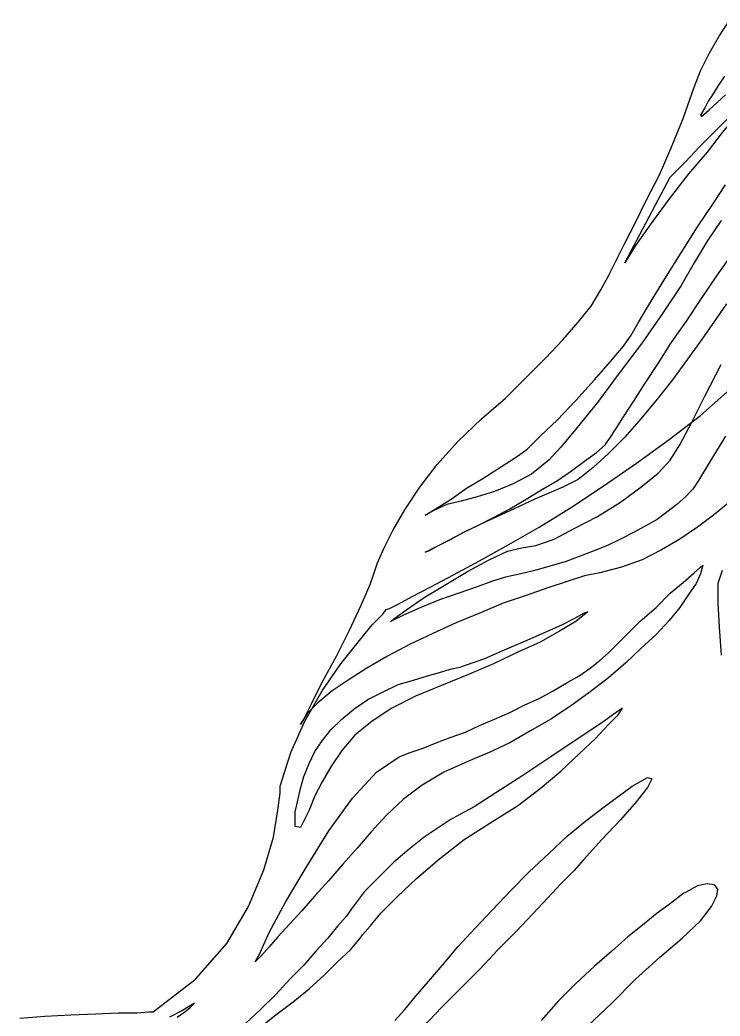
# Model space of a CAD drawing. Extents: x -27 to 49, y -117 to 57.
# Drawn here: x -11.17 to 0.95, y 36.13 to 53.37 of the extents above; entities that cross this region are included whole.
import ezdxf

# ---------------------------------------------------------------- set-up
doc = ezdxf.new("R2010")
doc.units = 0
doc.header["$LTSCALE"] = 25
doc.layers.add('1', color=7, linetype='CONTINUOUS')
doc.layers.add('7', color=7, linetype='CONTINUOUS')

msp = doc.modelspace()

# ---------------------------------------------------------------- linework, layer by layer
at = {"layer": '1', "linetype": 'CONTINUOUS'}
for points in [[(1.077, 45.001), (0.833, 44.794), (0.552, 44.588), (0.251, 44.382), (-0.068, 44.194), (-0.405, 44.025), (-0.762, 43.894), (-1.137, 43.8), (-1.4, 43.744), (-1.7, 43.65), (-2.038, 43.538), (-2.413, 43.406), (-2.807, 43.275), (-3.2, 43.106), (-3.614, 42.937), (-4.027, 42.749), (-4.42, 42.562), (-4.814, 42.356), (-5.171, 42.149), (-5.49, 41.943), (-5.771, 41.756), (-6.015, 41.549), (-6.202, 41.361), (-6.315, 41.174), (-6.259, 41.268), (-6.127, 41.53), (-5.94, 41.905), (-5.696, 42.356), (-5.471, 42.806), (-5.265, 43.237), (-5.114, 43.594), (-5.04, 43.8), (-4.983, 43.969), (-4.87, 44.232), (-4.721, 44.532), (-4.514, 44.888), (-4.251, 45.282), (-3.951, 45.676), (-3.595, 46.07), (-3.182, 46.464), (-2.769, 46.82), (-2.413, 47.177), (-2.075, 47.514), (-1.775, 47.833), (-1.513, 48.134), (-1.288, 48.415), (-1.118, 48.696), (-0.987, 48.941), (-0.856, 49.203), (-0.706, 49.503), (-0.518, 49.86), (-0.331, 50.253), (-0.105, 50.685), (0.101, 51.154), (0.307, 51.661), (0.495, 52.205), (0.608, 52.486), (0.758, 52.787), (0.927, 53.086), (1.114, 53.368)], [(1.02, 52.392), (0.907, 52.223), (0.814, 52.073), (0.739, 51.961), (0.682, 51.848), (0.608, 51.717), (0.626, 51.698), (0.758, 51.81), (1.039, 52.073)], [(1.246, 51.717), (1.17, 51.642), (0.983, 51.417), (0.72, 51.079), (0.401, 50.704), (0.064, 50.273), (-0.255, 49.841), (-0.518, 49.466), (-0.706, 49.166), (0.082, 50.648), (0.157, 50.723), (0.345, 50.91), (0.589, 51.173), (0.87, 51.455), (1.114, 51.698), (1.283, 51.848), (1.339, 51.867), (1.246, 51.717)], [(0.964, 49.898), (0.72, 49.541), (0.495, 49.166), (0.27, 48.772), (-0.049, 48.284), (-0.405, 47.777), (-0.799, 47.252), (-1.175, 46.746), (-1.531, 46.314), (-1.812, 45.976), (-2.019, 45.751), (-2.319, 45.508), (-2.638, 45.339), (-2.957, 45.207), (-3.257, 45.113), (-3.539, 45.038), (-3.782, 44.982), (-3.989, 44.888), (-4.157, 44.794), (-4.101, 44.832), (-3.951, 44.926), (-3.708, 45.076), (-3.445, 45.263), (-3.164, 45.432), (-2.901, 45.601), (-2.694, 45.733), (-2.544, 45.827), (-2.394, 45.939), (-2.169, 46.164), (-1.869, 46.445), (-1.55, 46.783), (-1.231, 47.139), (-0.949, 47.458), (-0.724, 47.721), (-0.593, 47.909), (-0.481, 48.115), (-0.275, 48.453), (-0.012, 48.884), (0.27, 49.334), (0.552, 49.785), (0.833, 50.197), (1.039, 50.516)], [(1.058, 48.453), (0.851, 48.152), (0.626, 47.833), (0.383, 47.496), (0.12, 47.139), (-0.143, 46.802), (-0.424, 46.464), (-0.706, 46.145), (-0.987, 45.863), (-1.25, 45.62), (-1.513, 45.414), (-1.775, 45.282), (-2.263, 45.076), (-2.694, 44.87), (-3.107, 44.682), (-3.463, 44.513), (-3.745, 44.363), (-3.97, 44.25), (-4.101, 44.176), (-4.157, 44.156), (-4.12, 44.176), (-4.045, 44.213), (-3.895, 44.288), (-3.708, 44.382), (-3.501, 44.494), (-3.238, 44.625), (-2.976, 44.757), (-2.694, 44.907), (-2.413, 45.076), (-2.131, 45.245), (-1.869, 45.395), (-1.625, 45.564), (-1.4, 45.733), (-1.194, 45.883), (-1.043, 46.014), (-0.949, 46.145), (-0.856, 46.295), (-0.724, 46.501), (-0.556, 46.764), (-0.349, 47.083), (-0.124, 47.421), (0.101, 47.777), (0.363, 48.152), (0.626, 48.546), (0.889, 48.941), (1.152, 49.316)], [(1.039, 46.164), (0.776, 45.733), (0.57, 45.395), (0.476, 45.245), (0.345, 45.113), (0.195, 44.982), (0.026, 44.85), (-0.143, 44.719), (-0.349, 44.607), (-0.556, 44.494), (-0.781, 44.382), (-1.006, 44.269), (-1.25, 44.176), (-1.493, 44.081), (-1.738, 43.987), (-2, 43.913), (-2.263, 43.838), (-2.506, 43.781), (-2.769, 43.725), (-2.825, 43.706), (-3.013, 43.65), (-3.257, 43.556), (-3.576, 43.444), (-3.914, 43.331), (-4.233, 43.2), (-4.533, 43.068), (-4.758, 42.956), (-4.683, 43.012), (-4.476, 43.162), (-4.176, 43.369), (-3.801, 43.594), (-3.426, 43.819), (-3.051, 44.025), (-2.732, 44.176), (-2.488, 44.232), (-2.244, 44.269), (-1.925, 44.382), (-1.569, 44.569), (-1.175, 44.776), (-0.781, 45.02), (-0.424, 45.282), (-0.124, 45.526), (0.082, 45.751), (0.251, 46.014), (0.457, 46.408), (0.682, 46.858), (0.964, 47.402)], [(0.645, 43.931), (0.608, 43.781), (0.532, 43.612), (0.401, 43.425), (0.251, 43.2), (0.064, 42.974), (-0.162, 42.731), (-0.424, 42.487), (-0.687, 42.243), (-0.987, 41.981), (-1.306, 41.736), (-1.643, 41.493), (-1.982, 41.268), (-2.338, 41.061), (-2.694, 40.855), (-3.051, 40.686), (-3.407, 40.536), (-3.838, 40.348), (-4.214, 40.123), (-4.533, 39.879), (-4.833, 39.597), (-5.096, 39.316), (-5.339, 39.035), (-5.584, 38.754), (-5.827, 38.472), (-6.071, 38.209), (-6.296, 37.947), (-6.503, 37.721), (-6.709, 37.497), (-6.859, 37.328), (-6.99, 37.178), (-7.065, 37.103), (-7.103, 37.065), (-7.028, 37.197), (-6.859, 37.572), (-6.577, 38.097), (-6.221, 38.697), (-5.827, 39.335), (-5.415, 39.898), (-5.002, 40.348), (-4.608, 40.611), (-4.42, 40.686), (-4.195, 40.761), (-3.97, 40.855), (-3.726, 40.949), (-3.463, 41.042), (-3.22, 41.155), (-2.957, 41.268), (-2.694, 41.38), (-2.432, 41.511), (-2.188, 41.624), (-1.944, 41.756), (-1.719, 41.886), (-1.493, 42.018), (-1.306, 42.149), (-1.137, 42.28), (-0.987, 42.412), (-0.724, 42.675), (-0.443, 42.956), (-0.162, 43.2), (0.082, 43.444), (0.307, 43.632), (0.495, 43.8), (0.608, 43.894), (0.645, 43.931)], [(-1.344, 43.125), (-1.55, 42.956), (-1.832, 42.787), (-2.169, 42.599), (-2.544, 42.43), (-2.976, 42.224), (-3.407, 42.037), (-3.876, 41.849), (-4.326, 41.662), (-4.739, 41.455), (-5.076, 41.23), (-5.377, 40.986), (-5.602, 40.723), (-5.79, 40.442), (-5.94, 40.179), (-6.071, 39.936), (-6.165, 39.692), (-6.315, 39.391), (-6.409, 39.41), (-6.409, 39.654), (-6.315, 40.067), (-6.259, 40.273), (-6.165, 40.498), (-6.071, 40.705), (-5.94, 40.892), (-5.79, 41.08), (-5.602, 41.268), (-5.395, 41.437), (-5.152, 41.605), (-4.889, 41.736), (-4.627, 41.868), (-4.364, 41.943), (-4.12, 42.018), (-3.914, 42.074), (-3.726, 42.131), (-3.557, 42.168), (-3.445, 42.205), (-3.126, 42.318), (-2.788, 42.468), (-2.432, 42.618), (-2.094, 42.768), (-1.794, 42.9), (-1.569, 43.012), (-1.4, 43.106), (-1.344, 43.125)], [(-7.028, 35.921), (-6.747, 36.146), (-6.446, 36.371), (-6.165, 36.596), (-5.903, 36.84), (-5.677, 37.065), (-5.452, 37.272), (-5.283, 37.478), (-5.246, 37.534), (-5.114, 37.685), (-4.927, 37.91), (-4.645, 38.191), (-4.308, 38.51), (-3.914, 38.847), (-3.482, 39.185), (-2.976, 39.504), (-2.563, 39.767), (-2.169, 40.067), (-1.812, 40.367), (-1.493, 40.667), (-1.212, 40.93), (-0.987, 41.174), (-0.818, 41.343), (-0.743, 41.455), (-0.856, 41.38), (-1.118, 41.192), (-1.513, 40.93), (-1.982, 40.611), (-2.469, 40.292), (-2.938, 39.992), (-3.313, 39.748), (-3.557, 39.617), (-3.726, 39.523), (-3.951, 39.373), (-4.176, 39.222), (-4.439, 39.016), (-4.701, 38.791), (-4.946, 38.548), (-5.208, 38.285), (-5.433, 37.984), (-5.527, 37.853), (-5.677, 37.685), (-5.846, 37.478), (-6.053, 37.253), (-6.259, 37.009), (-6.503, 36.765), (-6.747, 36.503), (-7.009, 36.24), (-7.271, 35.996)], [(-4.683, 36.052), (-4.514, 36.24), (-4.326, 36.465), (-4.101, 36.728), (-3.858, 37.009), (-3.595, 37.328), (-3.295, 37.647), (-2.994, 37.966), (-2.676, 38.303), (-2.357, 38.622), (-2.019, 38.941), (-1.7, 39.242), (-1.381, 39.504), (-1.062, 39.748), (-0.574, 40.105), (-0.311, 40.255), (-0.237, 40.235), (-0.311, 40.085), (-0.499, 39.842), (-0.781, 39.523), (-1.1, 39.185), (-1.419, 38.829), (-1.587, 38.641), (-1.812, 38.416), (-2.038, 38.172), (-2.3, 37.891), (-2.582, 37.591), (-2.901, 37.272), (-3.2, 36.953), (-3.539, 36.615), (-3.876, 36.277), (-4.195, 35.94)], [(-1.344, 35.958), (-0.931, 36.353), (-0.518, 36.765), (-0.105, 37.14), (0.289, 37.478), (0.608, 37.778), (0.795, 38.022), (0.889, 38.209), (0.907, 38.322), (0.851, 38.397), (0.72, 38.416), (0.552, 38.379), (0.345, 38.266)], [(0.345, 38.266), (0.307, 38.247), (0.213, 38.172), (0.064, 38.06), (-0.143, 37.91), (-0.368, 37.721), (-0.65, 37.497), (-0.931, 37.253), (-1.231, 36.99), (-1.55, 36.69), (-1.85, 36.39), (-2.151, 36.052)]]:
    msp.add_lwpolyline(points, dxfattribs=at)
at = {"layer": '7', "linetype": 'CONTINUOUS'}
for points in [[(-6.315, 41.174), (-6.259, 41.268), (-6.127, 41.53), (-5.94, 41.905), (-5.696, 42.356), (-5.471, 42.806), (-5.265, 43.237), (-5.114, 43.594), (-5.04, 43.8), (-4.983, 43.969), (-4.87, 44.232), (-4.721, 44.532), (-4.514, 44.888), (-4.251, 45.282), (-3.951, 45.676), (-3.595, 46.07), (-3.182, 46.464), (-2.769, 46.82), (-2.413, 47.177), (-2.075, 47.514), (-1.775, 47.833), (-1.513, 48.134), (-1.288, 48.415), (-1.118, 48.696), (-0.987, 48.941), (-0.856, 49.203), (-0.706, 49.503), (-0.518, 49.86), (-0.331, 50.253), (-0.105, 50.685), (0.101, 51.154), (0.307, 51.661), (0.495, 52.205), (0.608, 52.486), (0.758, 52.787), (0.927, 53.086), (1.114, 53.368)], [(-11.174, 36.09), (-10.742, 36.127), (-10.292, 36.146), (-9.861, 36.164), (-9.466, 36.184), (-9.147, 36.184), (-8.941, 36.202), (-8.866, 36.202), (-8.135, 36.765), (-7.59, 37.384), (-7.215, 38.022), (-6.953, 38.66), (-6.784, 39.222), (-6.709, 39.692), (-6.671, 39.992), (-6.671, 40.105), (-6.484, 40.686), (-6.24, 41.23), (-5.94, 41.756), (-5.621, 42.224), (-5.321, 42.599), (-5.076, 42.9), (-4.889, 43.087), (-4.833, 43.162), (-4.777, 43.181), (-4.627, 43.256), (-4.382, 43.387), (-4.064, 43.556), (-3.67, 43.762), (-3.22, 44.007), (-2.713, 44.288), (-2.188, 44.588), (-1.643, 44.926), (-1.081, 45.301), (-0.499, 45.695), (0.064, 46.108), (0.608, 46.521), (1.114, 46.971)], [(0.983, 43.838), (0.907, 43.612), (0.907, 43.275), (0.927, 42.862), (0.964, 42.374)], [(-8.453, 36.108), (-8.322, 36.202), (-8.228, 36.277), (-8.172, 36.333), (-8.154, 36.353), (-8.36, 36.221), (-8.585, 36.108)]]:
    msp.add_lwpolyline(points, dxfattribs=at)

doc.saveas('drawing.dxf')
